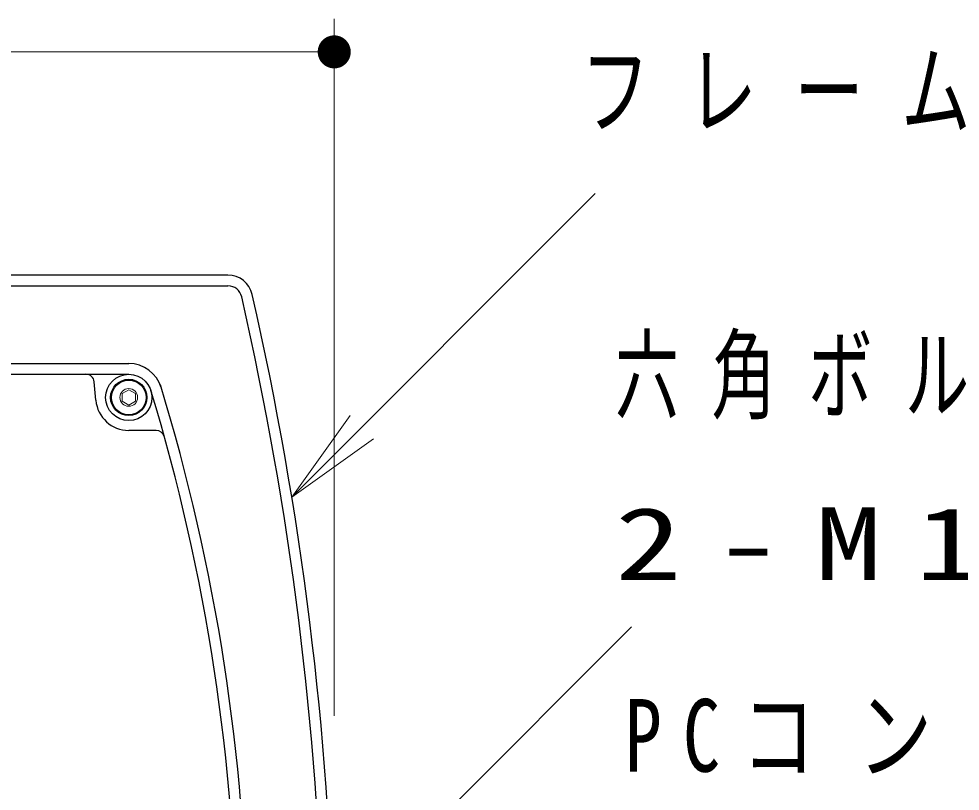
# Model space of a CAD drawing. Units: millimetres on the paper, scale 1:20. Extents: x -726 to 0, y -5 to 257.
# Drawn here: x -96.9 to -68.41, y 110.66 to 134.03 of the extents above; entities that cross this region are included whole.
import ezdxf

# ---------------------------------------------------------------- set-up
doc = ezdxf.new("R2010")
doc.units = ezdxf.units.MM
doc.layers.add('1_20', color=7, linetype='Continuous', lineweight=25)
doc.styles.add('ＭＳ ゴシック', font='')
doc.styles.get('ＭＳ ゴシック').set_extended_font_data('MS Gothic')

# ---------------------------------------------------------------- blocks, each defined once
blk = doc.blocks.new('open_arrow')
at = {"color": 0, "linetype": 'Continuous', "lineweight": -2}
blk.add_lwpolyline([(7.5, 1.25), (0, 0), (7.5, -1.25)], dxfattribs=at)
blk = doc.blocks.new('filled_dot')
at = {"color": 0, "linetype": 'Continuous', "lineweight": -2, "const_width": 1.25}
blk.add_lwpolyline([(-0.625, 0, 1), (0.625, 0, 1)], format="xyb", close=True, dxfattribs=at)

msp = doc.modelspace()

# ---------------------------------------------------------------- linework, layer by layer
at = {"layer": '1_20', "lineweight": 13}
for p, q in [((-87.355, 112.948), (-87.355, 134.033)), ((-114.594, 133.033), (-87.355, 133.033)), ((-88.639, 119.561), (-79.453, 128.746)), ((-93.774, 122.694), (-93.574, 122.809)), ((-93.574, 122.809), (-93.374, 122.694)), ((-93.774, 122.694), (-93.774, 122.463)), ((-93.374, 122.694), (-93.374, 122.463)), ((-93.774, 122.463), (-93.574, 122.347)), ((-93.574, 122.347), (-93.374, 122.463)), ((-88.967, 105.027), (-78.36, 115.633))]:
    msp.add_line(p, q, dxfattribs=at)
at = {"layer": '1_20'}
for p, q in [((-90.571, 126.278), (-111.378, 126.278)), ((-90.571, 126.278), (-90.927, 126.278)), ((-111.378, 125.953), (-90.571, 125.953)), ((-108.374, 123.603), (-93.574, 123.603)), ((-108.374, 123.278), (-93.574, 123.278)), ((-94.571, 122.491), (-94.62, 123.05)), ((-92.741, 121.578), (-93.574, 121.578))]:
    msp.add_line(p, q, dxfattribs=at)
for radius in [0.7, 0.55, 0.525]:
    msp.add_circle((-93.574, 122.578), radius, dxfattribs=at)
at = {"layer": '1_20', "lineweight": 13}
msp.add_circle((-93.574, 122.578), 0.268, dxfattribs=at)
at = {"layer": '1_20'}
for centre, radius, start, end in [((-90.571, 125.528), 0.75, 12.8674, 90), ((-90.571, 125.528), 0.425, 12.8674, 90), ((-187.328, 103.425), 100, 1.32849, 12.86743), ((-187.328, 103.425), 99.675, 1.44595, 12.86742), ((-93.574, 122.578), 1.025, 16.9474, 90), ((-94.869, 123.028), 0.25, 5, 90), ((-150.299, 105.293), 60.325, 0.61213, 17.02495), ((-150.299, 105.293), 60, 0.42371, 16.9474), ((-93.574, 122.578), 1, 185, 270), ((-92.741, 121.328), 0.25, 15.5677, 90)]:
    msp.add_arc(centre, radius, start, end, dxfattribs=at)

# ---------------------------------------------------------------- block references
at = {"layer": '1_20', "lineweight": 13, "xscale": 0.4, "yscale": 0.4}
for name, p, rotation in [('filled_dot', (-87.355, 133.033), 180), ('open_arrow', (-88.639, 119.561), 45)]:
    msp.add_blockref(name, p, dxfattribs=dict(at, rotation=rotation))

# ---------------------------------------------------------------- texts
at = {"layer": '1_20', "char_height": 2.199, "attachment_point": 4, "style": 'ＭＳ ゴシック'}
for s, insert in [('\\T1.54;\\W0.7;フレーム:アルミ合金鋳物', (-79.896, 131.746)), ('\\T1.5;\\W0.65;六角ボルト', (-78.859, 123.133)), ('\\T1.5;\\W1.35;2-M12X25L\\~SUS', (-78.859, 118.133)), ('\\T1.57;\\W0.75;PCコンクリート', (-78.563, 112.288))]:
    msp.add_mtext(s, dxfattribs=dict(at, insert=insert))

doc.saveas('drawing.dxf')
